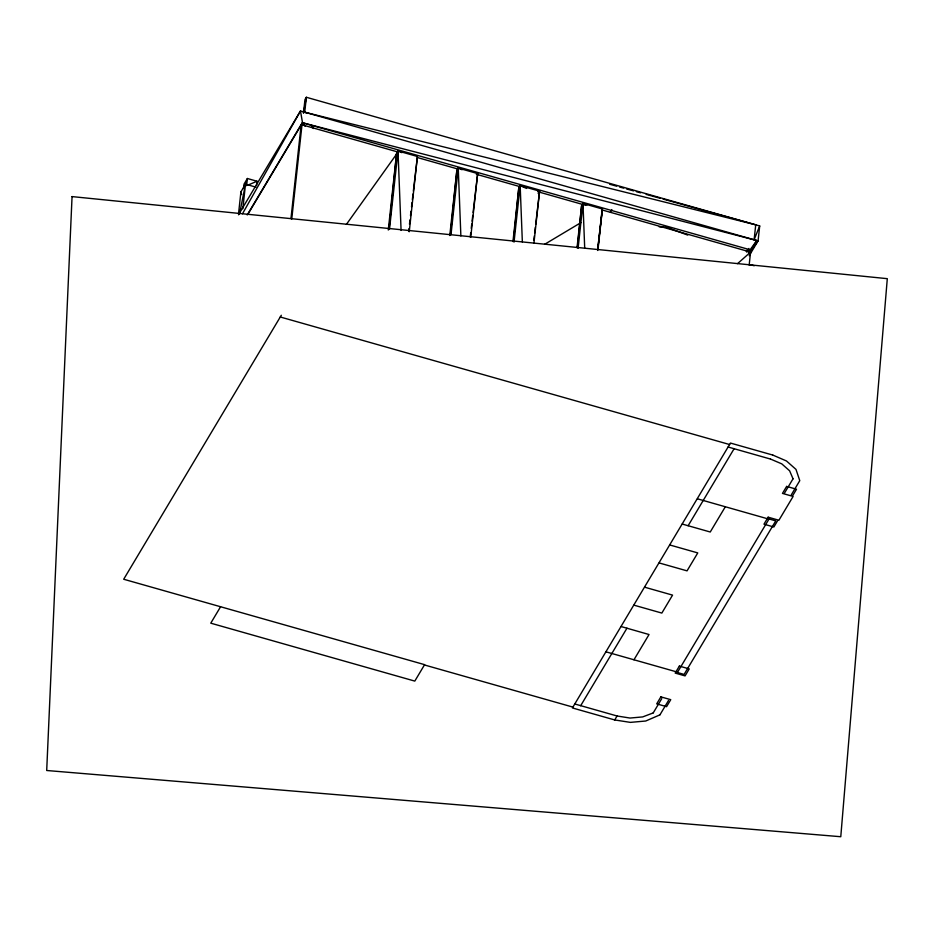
<?xml version="1.0" encoding="UTF-8"?>
<svg xmlns="http://www.w3.org/2000/svg" width="934" height="934" viewBox="0 0 934 934"><rect width="100%" height="100%" fill="white"/><g stroke="black" fill="none" stroke-linecap="round" stroke-linejoin="round"><path stroke-width="1.4" d="M389.011 229.484L396.611 153.304L398.001 150.969L417.416 156.48L409.244 231.749M450.398 235.088L456.854 170.397L458.244 168.073L477.659 173.584L470.736 237.271M513.478 241.17L518.779 187.979L520.168 185.644L539.583 191.155L533.921 243.26M577.422 247.487L581.59 205.807L582.979 203.472L602.395 208.982L597.994 249.518M238.555 213.559L240.914 191.867L245.502 184.185L255.939 187.139M243.54 188.481L244.007 184.185L247.393 178.511L257.013 181.243L256.546 185.539M242.828 208.772L245.502 184.185L239.559 213.839M246.611 185.679L247.393 178.511L244.895 186.216M290.964 218.591L301.18 124.549L398.059 152.044L346.374 224.429M291.758 219.035L302.219 122.809L247.206 214.96M388.275 230.009L396.611 153.304M389.513 229.134L398.001 150.969L401.865 152.651M449.779 235.531L456.854 170.397M451.005 234.656L458.244 168.073L462.108 169.743M512.964 241.532L518.779 187.979M514.039 242.093L520.168 185.644L526.613 188.446M577.025 247.779L581.59 205.807M578.099 248.339L582.979 203.472L586.844 205.153M597.69 250.475L602.091 209.952L750.574 252.098L749.161 265.128M755.734 224.825L754.112 239.758L759.692 225.946L306.352 97.276L304.963 99.599L303.48 113.177L306.352 97.276L304.729 112.208L755.734 224.825L663.058 199.082M759.692 225.946L758.069 240.879L749.196 255.741M408.637 231.434L408.964 228.55M409.477 224.218L409.979 219.899M410.493 215.579L410.995 211.247M411.509 206.928L412.011 202.608M412.349 199.724L413.026 193.957M413.365 191.073L417.416 156.48M470.222 237.002L470.736 232.671M471.238 228.351L471.752 224.02M472.09 221.148L472.756 215.38M473.094 212.497L477.659 173.584M533.839 240.166L534.353 235.835M534.692 232.951L535.357 227.195M535.696 224.312L539.583 191.155L538.194 193.49M597.667 249.343L598.846 239.256M599.184 236.372L602.395 208.982M242.49 213.781L300.468 110.994L758.069 240.879L749.477 252.367M248.082 213.968L302.534 122.763L749.862 249.728L748.367 252.238L756.785 240.517L302.534 122.763L300.468 110.994L238.485 214.808M281.309 315.26L123.697 579.243L424.608 664.658L414.801 681.096L210.769 623.176L220.576 606.75M610.392 212.135L611.887 209.636M746.721 252.145L748.94 248.432M749.325 253.021L756.785 240.517M580.656 705.742L626.959 628.197M688.136 525.725L734.101 448.729M633.964 659.778L649.037 634.525L621.028 626.516M725.333 506.742L710.249 532.006L682.205 524.044M772.757 455.056L730.446 443.055L572.414 707.949L614.712 719.951L617.082 715.993L630.006 718.048L642.685 716.915L653.286 712.887M653.298 712.794L661.774 698.597M784.572 492.954L793.059 478.745M660.023 714.708L668.499 700.5M791.296 494.857L799.773 480.648L795.978 469.393L786.475 460.976L772.862 455.091M778.886 520.285L793.071 496.514M737.545 263.657L750.574 252.098M544.615 244.334L580.855 222.666M660.023 714.814L645.733 721.013L630.392 722.379L614.712 719.951M247.907 185.119L257.013 181.243M745.601 250.697L749.862 249.728M659.229 226.869L666.432 227.195L687.716 235.088M609.692 184.255L616.709 186.205M619.522 186.987L623.737 188.154M626.539 188.937L633.567 190.886M636.369 191.668L640.584 192.836M646.2 194.4L660.245 198.3M417.626 157.601L458.15 169.101M476.317 174.261L519.643 186.555M537.809 191.703L585.326 205.2M750.282 264.649L754.228 265.77M280.27 316.988L729.664 444.549M728.088 447.012L770.387 459.026M697.441 498.826L768.962 519.164M669.876 545.001L697.768 552.916L687.05 570.861L659.159 562.945M644.682 587.206L672.562 595.121L661.844 613.078L633.964 605.162M606.073 651.862L677.617 672.165M574.772 703.979L617.082 715.993M424.433 664.961L572.916 707.108M304.566 112.162L307.298 113.154M770.503 459.049L781.781 463.871L789.639 470.829L793.048 478.838M310.882 125.016L313.485 128.518M302.534 122.763L305.138 126.265M240.914 191.867L241.614 194.611M582.979 203.472L584.707 248.257M520.168 185.644L522.351 241.976M458.244 168.073L460.871 235.963M398.001 150.969L401.083 230.418M72.058 196.595L46.7 770.503L840.775 836.724L887.3 278.671L72.058 196.595M660.863 696.869L656.695 703.862L666.572 706.664L670.752 699.671L660.863 696.869M768.133 517.191L763.965 524.184L773.854 526.986L778.022 519.993L768.133 517.191M679.357 666.094L675.189 673.087L685.066 675.889L689.245 668.896L679.357 666.094M786.638 486.416L782.459 493.409L792.347 496.211L796.515 489.218L786.638 486.416M769.044 518.965L677.372 672.515L684.097 674.418L775.769 520.868L769.044 518.965"/></g></svg>
